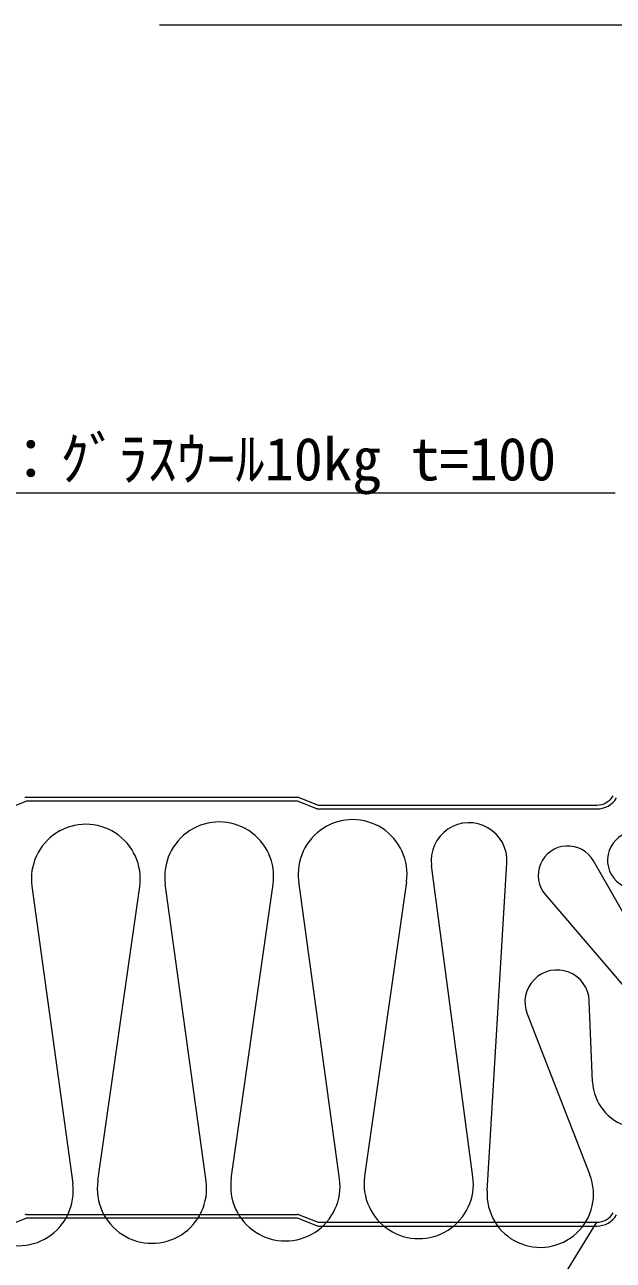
# Model space of a CAD drawing. Units: millimetres at full size, sheet at 1:5; details may follow other scales. Extents: x -3142 to 7368, y -2477 to 558.
# Drawn here: x -276.6 to -125.4, y -1765.9 to -1448.9 of the extents above; entities that cross this region are included whole.
import ezdxf
from ezdxf.enums import TextEntityAlignment as Align

# ---------------------------------------------------------------- set-up
doc = ezdxf.new("R2010")
doc.units = ezdxf.units.MM
doc.header["$LTSCALE"] = 5
doc.layers.add('0-0_0', color=7, linetype='Continuous', lineweight=18)
doc.styles.add('ＭＳ ゴシック', font='')
doc.styles.get('ＭＳ ゴシック').set_extended_font_data('MS Gothic')

msp = doc.modelspace()

# ---------------------------------------------------------------- linework, layer by layer
at = {"layer": '0-0_0', "color": 4}
for p, q in [((-125, -1569.093), (-327.5, -1569.093)), ((-172.387, -1825.64), (-129.699, -1756.085))]:
    msp.add_line(p, q, dxfattribs=at)
at = {"layer": '0-0_0', "color": 5}
for p, q in [((-281.146, -1650.005), (-276.203, -1648.099)), ((-276.131, -1647.085), (-206.578, -1647.085)), ((-206.578, -1648.085), (-276.131, -1648.085)), ((-201.563, -1650.005), (-206.506, -1648.099)), ((-206.146, -1647.166), (-206.114, -1647.178)), ((-206.114, -1647.178), (-201.203, -1649.072)), ((-201.131, -1649.085), (-129.699, -1649.085)), ((-201.131, -1650.085), (-129.699, -1650.085)), ((-281.146, -1757.005), (-276.203, -1755.099)), ((-276.131, -1754.085), (-206.578, -1754.085)), ((-206.578, -1755.085), (-276.131, -1755.085)), ((-201.563, -1757.005), (-206.506, -1755.099)), ((-206.146, -1754.166), (-206.114, -1754.178)), ((-206.114, -1754.178), (-201.203, -1756.072)), ((-201.131, -1756.085), (-129.699, -1756.085)), ((-201.131, -1757.085), (-129.699, -1757.085))]:
    msp.add_line(p, q, dxfattribs=at)
at = {"layer": '0-0_0', "color": 9}
for p, q in [((-157.833, -1748.069), (-152.768, -1663.918)), ((-109.395, -1700.382), (-130.519, -1663.403)), ((-161.482, -1744.421), (-172.126, -1664.62)), ((-274.716, -1669.892), (-264.234, -1746.166)), ((-257.787, -1745.498), (-247.031, -1669.959)), ((-229.986, -1745.566), (-240.468, -1669.292)), ((-223.538, -1744.898), (-212.783, -1669.359)), ((-195.738, -1744.966), (-206.22, -1668.692)), ((-178.535, -1668.759), (-189.29, -1744.298)), ((-142.89, -1672.119), (-109.079, -1711.569)), ((-130.751, -1720.101), (-131.615, -1699.305)), ((-147.569, -1702.652), (-131.465, -1743.923))]:
    msp.add_line(p, q, dxfattribs=at)
at = {"layer": '0-0_0', "color": 4}
msp.add_lwpolyline([(-241.95, -1448.88), (-56.949, -1448.88), (-14.262, -1518.434)], dxfattribs=at)
at = {"layer": '0-0_0', "color": 5}
for centre, radius, start, end in [((-276.131, -1648.285), 1.2, 90, 111.0888), ((-276.131, -1648.285), 0.2, 90, 111.0888), ((-206.578, -1648.285), 1.2, 68.9112, 90), ((-206.578, -1648.285), 0.2, 68.9112, 90), ((-129.699, -1644.085), 5, 270, 328.27563), ((-129.699, -1644.085), 6, 270, 328.27563), ((-201.131, -1648.885), 1.2, 248.9112, 270), ((-201.131, -1648.885), 0.2, 248.9112, 270), ((-276.131, -1755.285), 1.2, 90, 111.0888), ((-276.131, -1755.285), 0.2, 90, 111.0888), ((-206.578, -1755.285), 1.2, 68.9112, 90), ((-206.578, -1755.285), 0.2, 68.9112, 90), ((-201.131, -1755.885), 0.2, 248.9112, 270), ((-129.699, -1751.085), 5, 270, 328.27563), ((-129.699, -1751.085), 6, 270, 328.27563), ((-201.131, -1755.885), 1.2, 248.9112, 270)]:
    msp.add_arc(centre, radius, start, end, dxfattribs=at)
at = {"layer": '0-0_0', "color": 9}
for centre, radius, start, end in [((-260.869, -1667.989), 13.977, 351.8965, 187.8252), ((-226.621, -1667.389), 13.977, 351.8965, 187.8252), ((-192.373, -1666.789), 13.977, 351.8965, 187.8252), ((-162.481, -1663.333), 9.73, 356.5556, 187.59753), ((-119.525, -1663.233), 7.41, 44.45828, 243.30226), ((-137.119, -1667.173), 7.601, 29.73712, 220.59804), ((-139.871, -1699.648), 8.263, 2.37836, 201.31526), ((-118.437, -1719.589), 12.325, 182.37836, 40.59804), ((-278.139, -1748.077), 14.036, 171.8965, 7.8252), ((-243.891, -1747.477), 14.036, 171.8965, 7.8252), ((-209.643, -1746.877), 14.036, 171.8965, 7.8252), ((-175.395, -1746.277), 14.036, 171.8965, 7.59753), ((-144.194, -1748.89), 13.664, 176.5556, 21.31526)]:
    msp.add_arc(centre, radius, start, end, dxfattribs=at)

# ---------------------------------------------------------------- texts
at = {"layer": '0-0_0', "style": 'ＭＳ ゴシック'}
msp.add_text('中間材：ｸﾞﾗｽｳｰﾙ10㎏ t=100', height=11, dxfattribs=at).set_placement((-327.5, -1569.093), align=Align.BOTTOM_LEFT)

doc.saveas('drawing.dxf')
